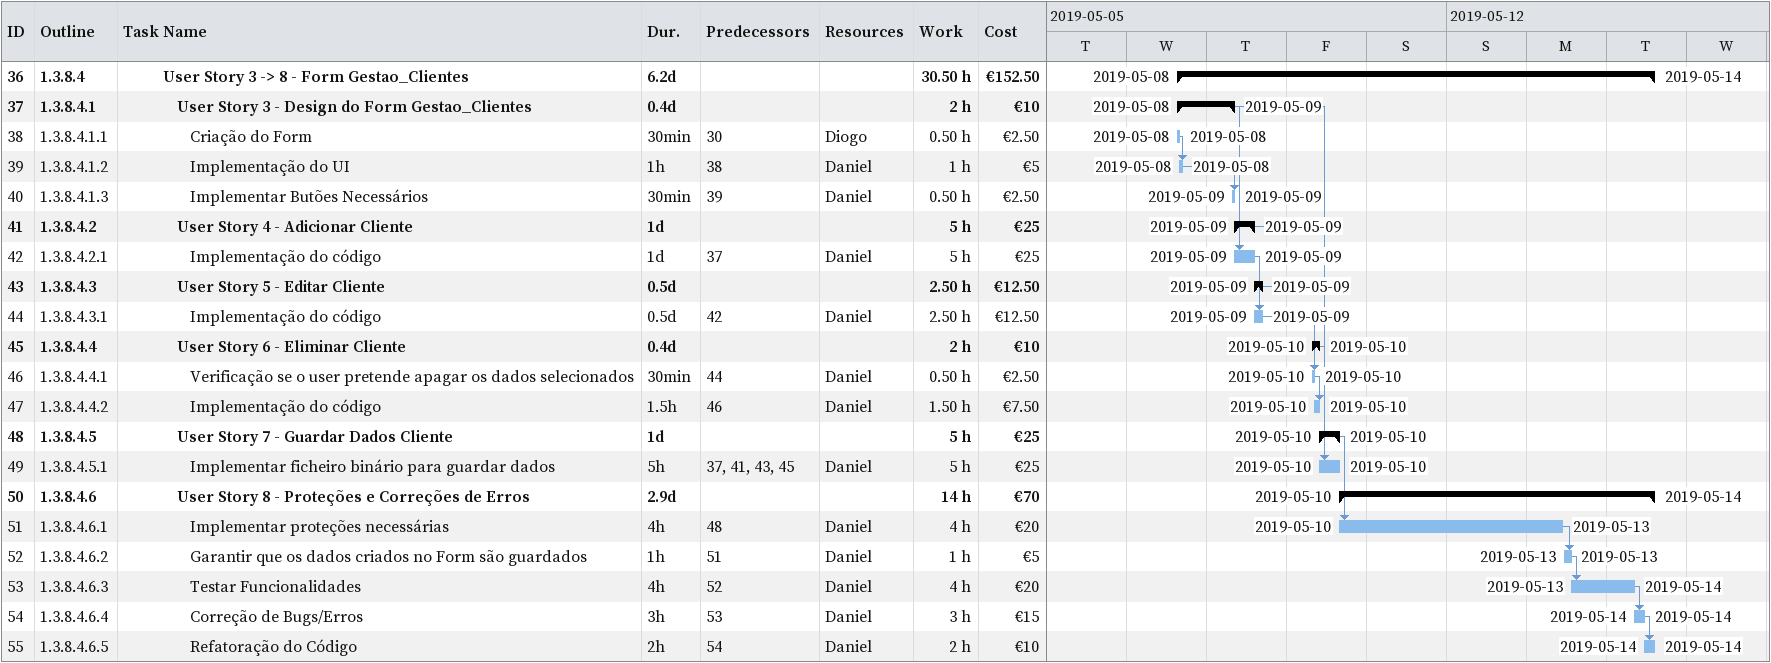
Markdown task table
| ID | WBS | Task | Duration | Start | Finish | Predecessors | Resources | Work (h) | Cost (€) |
|---|---|---|---|---|---|---|---|---|---|
| 36 | 1.3.8.4 | **User Story 3 -> 8 - Form Gestao_Clientes** | 6.2d | 2019-05-08 | 2019-05-14 |  |  | 30.50 | 152.50 |
| 37 | 1.3.8.4.1 | **User Story 3 - Design do Form Gestao_Clientes** | 0.4d | 2019-05-08 | 2019-05-09 |  |  | 2 | 10 |
| 38 | 1.3.8.4.1.1 | Criação do Form | 30min | 2019-05-08 | 2019-05-08 | 30 | Diogo | 0.50 | 2.50 |
| 39 | 1.3.8.4.1.2 | Implementação do UI | 1h | 2019-05-08 | 2019-05-08 | 38 | Daniel | 1 | 5 |
| 40 | 1.3.8.4.1.3 | Implementar Butões Necessários | 30min | 2019-05-09 | 2019-05-09 | 39 | Daniel | 0.50 | 2.50 |
| 41 | 1.3.8.4.2 | **User Story 4 - Adicionar Cliente** | 1d | 2019-05-09 | 2019-05-09 |  |  | 5 | 25 |
| 42 | 1.3.8.4.2.1 | Implementação do código | 1d | 2019-05-09 | 2019-05-09 | 37 | Daniel | 5 | 25 |
| 43 | 1.3.8.4.3 | **User Story 5 - Editar Cliente** | 0.5d | 2019-05-09 | 2019-05-09 |  |  | 2.50 | 12.50 |
| 44 | 1.3.8.4.3.1 | Implementação do código | 0.5d | 2019-05-09 | 2019-05-09 | 42 | Daniel | 2.50 | 12.50 |
| 45 | 1.3.8.4.4 | **User Story 6 - Eliminar Cliente** | 0.4d | 2019-05-10 | 2019-05-10 |  |  | 2 | 10 |
| 46 | 1.3.8.4.4.1 | Verificação se o user pretende apagar os dados selecionados | 30min | 2019-05-10 | 2019-05-10 | 44 | Daniel | 0.50 | 2.50 |
| 47 | 1.3.8.4.4.2 | Implementação do código | 1.5h | 2019-05-10 | 2019-05-10 | 46 | Daniel | 1.50 | 7.50 |
| 48 | 1.3.8.4.5 | **User Story 7 - Guardar Dados Cliente** | 1d | 2019-05-10 | 2019-05-10 |  |  | 5 | 25 |
| 49 | 1.3.8.4.5.1 | Implementar ficheiro binário para guardar dados | 5h | 2019-05-10 | 2019-05-10 | 37, 41, 43, 45 | Daniel | 5 | 25 |
| 50 | 1.3.8.4.6 | **User Story 8 - Proteções e Correções de Erros** | 2.9d | 2019-05-10 | 2019-05-14 |  |  | 14 | 70 |
| 51 | 1.3.8.4.6.1 | Implementar proteções necessárias | 4h | 2019-05-10 | 2019-05-13 | 48 | Daniel | 4 | 20 |
| 52 | 1.3.8.4.6.2 | Garantir que os dados criados no Form são guardados | 1h | 2019-05-13 | 2019-05-13 | 51 | Daniel | 1 | 5 |
| 53 | 1.3.8.4.6.3 | Testar Funcionalidades | 4h | 2019-05-13 | 2019-05-14 | 52 | Daniel | 4 | 20 |
| 54 | 1.3.8.4.6.4 | Correção de Bugs/Erros | 3h | 2019-05-14 | 2019-05-14 | 53 | Daniel | 3 | 15 |
| 55 | 1.3.8.4.6.5 | Refatoração do Código | 2h | 2019-05-14 | 2019-05-14 | 54 | Daniel | 2 | 10 |
